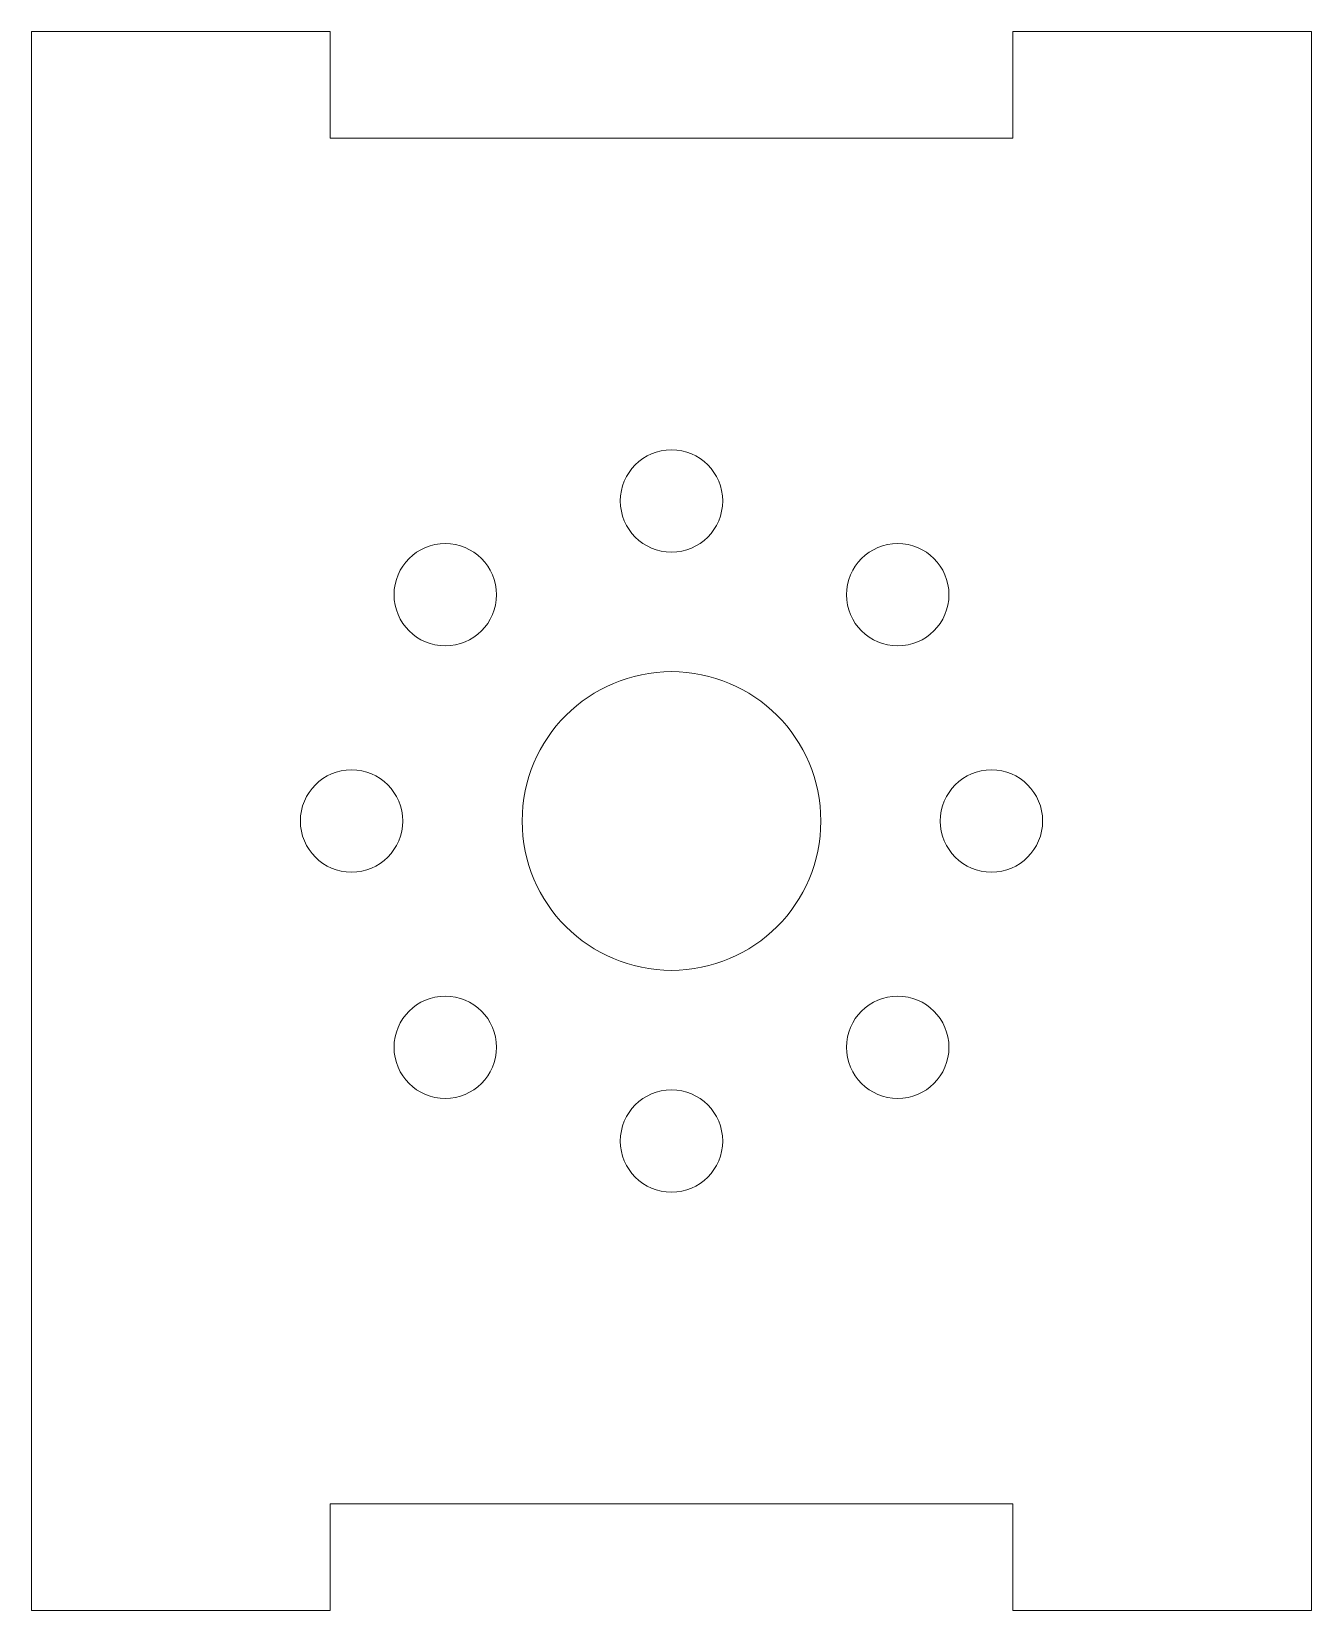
# Model space of a CAD drawing. Header units: millimetres. Extents: x -15 to 15, y -18.5 to 18.5.
import ezdxf

# ---------------------------------------------------------------- set-up
doc = ezdxf.new("R2010")
doc.units = ezdxf.units.MM

msp = doc.modelspace()

# ---------------------------------------------------------------- linework, layer by layer
at = {"color": 7, "linetype": 'Continuous', "lineweight": 15}
for p, q in [((-8, 18.5), (-15, 18.5)), ((-15, -18.5), (-15, 18.5)), ((-8, 16), (-8, 18.5)), ((15, 18.5), (8, 18.5)), ((8, 16), (8, 18.5)), ((15, -18.5), (15, 18.5)), ((8, 16), (-8, 16)), ((-8, -16), (8, -16)), ((-8, -16), (-8, -18.5)), ((8, -16), (8, -18.5)), ((-8, -18.5), (-15, -18.5)), ((15, -18.5), (8, -18.5))]:
    msp.add_line(p, q, dxfattribs=at)
for centre, radius in [((0, 7.5), 1.2), ((-5.303, 5.303), 1.2), ((5.303, 5.303), 1.2), ((0, 0), 3.5), ((-7.5, 0), 1.2), ((7.5, 0), 1.2), ((-5.303, -5.303), 1.2), ((5.303, -5.303), 1.2), ((0, -7.5), 1.2)]:
    msp.add_circle(centre, radius, dxfattribs=at)

doc.saveas('drawing.dxf')
